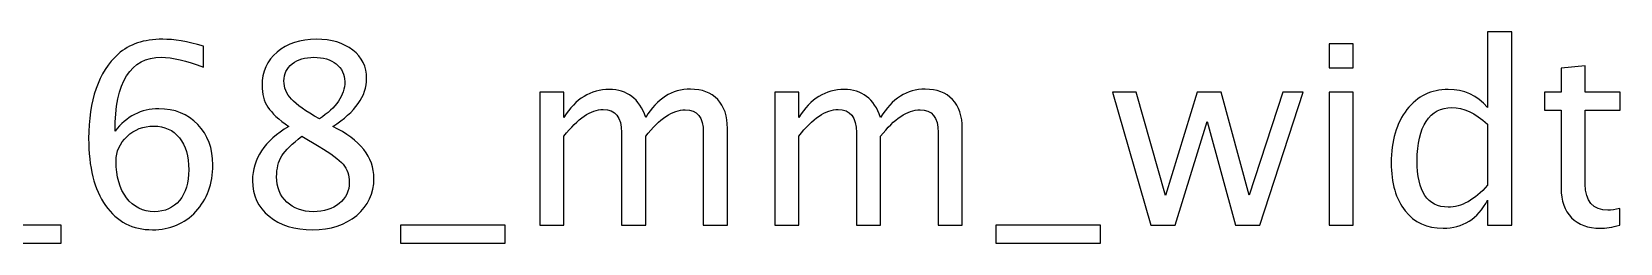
# Model space of a CAD drawing. Header units: centimetres. Extents: x -44 to 32.2, y -22.5 to 43.3.
# Drawn here: x 4.29 to 12.31, y 30.63 to 31.7 of the extents above; entities that cross this region are included whole.
import ezdxf

# ---------------------------------------------------------------- set-up
doc = ezdxf.new("R2010")
doc.units = ezdxf.units.CM
doc.header["$MEASUREMENT"] = 0
doc.layers.add('Layer 1', color=7, linetype='Continuous')

msp = doc.modelspace()

# ---------------------------------------------------------------- linework, layer by layer
at = {"layer": 'Layer 1'}
for points, knots in [([(11.64369, 30.71887), (11.64369, 30.71887), (11.64369, 30.84524), (11.64369, 30.84524), (11.64369, 30.84524), (11.59395, 30.75083), (11.51902, 30.70363), (11.4189, 30.70363), (11.4189, 30.70363), (11.33762, 30.70363), (11.2737, 30.73305), (11.22713, 30.79211), (11.22713, 30.79211), (11.18056, 30.85116), (11.15728, 30.93181), (11.15728, 31.03404), (11.15728, 31.03404), (11.15728, 31.1458), (11.18374, 31.23576), (11.23644, 31.30392), (11.23644, 31.30392), (11.28936, 31.37186), (11.35879, 31.40594), (11.44494, 31.40594), (11.44494, 31.40594), (11.52473, 31.40594), (11.5912, 31.37546), (11.64369, 31.31429), (11.64369, 31.31429), (11.64369, 31.31429), (11.64369, 31.69804), (11.64369, 31.69804), (11.64369, 31.69804), (11.64369, 31.69804), (11.76561, 31.69804), (11.76561, 31.69804), (11.76561, 31.69804), (11.76561, 31.69804), (11.76561, 30.71887), (11.76561, 30.71887), (11.76561, 30.71887), (11.76561, 30.71887), (11.64369, 30.71887), (11.64369, 30.71887)], [0, 0, 0, 0, 0.0833333, 0.0833333, 0.0833333, 0.0833333, 0.1666667, 0.1666667, 0.1666667, 0.1666667, 0.25, 0.25, 0.25, 0.25, 0.3333333, 0.3333333, 0.3333333, 0.3333333, 0.4166667, 0.4166667, 0.4166667, 0.4166667, 0.5, 0.5, 0.5, 0.5, 0.5833333, 0.5833333, 0.5833333, 0.5833333, 0.6666667, 0.6666667, 0.6666667, 0.6666667, 0.75, 0.75, 0.75, 0.75, 0.8333333, 0.8333333, 0.8333333, 0.8333333, 1, 1, 1, 1]), ([(4.71393, 31.1947), (4.77235, 31.27026), (4.8458, 31.30815), (4.93428, 31.30815), (4.93428, 31.30815), (5.0145, 31.30815), (5.08011, 31.28169), (5.13134, 31.22856), (5.13134, 31.22856), (5.18235, 31.17544), (5.20796, 31.10728), (5.20796, 31.02409), (5.20796, 31.02409), (5.20796, 30.92863), (5.17939, 30.8501), (5.12202, 30.78851), (5.12202, 30.78851), (5.06466, 30.72691), (4.99185, 30.69601), (4.90316, 30.69601), (4.90316, 30.69601), (4.80241, 30.69601), (4.72324, 30.73686), (4.66631, 30.81835), (4.66631, 30.81835), (4.60916, 30.90006), (4.58058, 31.01309), (4.58058, 31.15723), (4.58058, 31.15723), (4.58058, 31.35154), (4.63053, 31.49399), (4.73023, 31.58501), (4.73023, 31.58501), (4.78442, 31.63496), (4.85935, 31.65994), (4.95481, 31.65994), (4.95481, 31.65994), (5.01026, 31.65994), (5.07906, 31.64851), (5.16097, 31.62565), (5.16097, 31.62565), (5.16097, 31.62565), (5.16097, 31.51897), (5.16097, 31.51897), (5.16097, 31.51897), (5.0744, 31.55199), (5.00328, 31.5685), (4.9474, 31.5685), (4.9474, 31.5685), (4.79182, 31.5685), (4.71393, 31.44383), (4.71393, 31.1947)], [0, 0, 0, 0, 0.0714286, 0.0714286, 0.0714286, 0.0714286, 0.1428571, 0.1428571, 0.1428571, 0.1428571, 0.2142857, 0.2142857, 0.2142857, 0.2142857, 0.2857143, 0.2857143, 0.2857143, 0.2857143, 0.3571429, 0.3571429, 0.3571429, 0.3571429, 0.4285714, 0.4285714, 0.4285714, 0.4285714, 0.5, 0.5, 0.5, 0.5, 0.5714286, 0.5714286, 0.5714286, 0.5714286, 0.6428571, 0.6428571, 0.6428571, 0.6428571, 0.7142857, 0.7142857, 0.7142857, 0.7142857, 0.7857143, 0.7857143, 0.7857143, 0.7857143, 0.8571429, 0.8571429, 0.8571429, 0.8571429, 1, 1, 1, 1]), ([(5.59065, 31.21862), (5.54027, 31.25375), (5.50514, 31.28635), (5.48545, 31.31662), (5.48545, 31.31662), (5.46577, 31.34667), (5.45603, 31.38308), (5.45603, 31.42563), (5.45603, 31.42563), (5.45603, 31.49505), (5.48143, 31.55157), (5.53202, 31.59496), (5.53202, 31.59496), (5.58282, 31.63835), (5.64907, 31.65994), (5.73077, 31.65994), (5.73077, 31.65994), (5.80613, 31.65994), (5.8673, 31.64153), (5.91408, 31.6047), (5.91408, 31.6047), (5.96086, 31.56808), (5.98435, 31.52024), (5.98435, 31.46161), (5.98435, 31.46161), (5.98435, 31.37271), (5.92741, 31.29164), (5.81375, 31.21862), (5.81375, 31.21862), (5.95197, 31.15088), (6.02118, 31.06346), (6.02118, 30.95636), (6.02118, 30.95636), (6.02118, 30.87995), (5.99218, 30.81751), (5.9344, 30.76882), (5.9344, 30.76882), (5.87661, 30.72035), (5.80232, 30.69601), (5.7113, 30.69601), (5.7113, 30.69601), (5.6205, 30.69601), (5.54726, 30.71887), (5.49138, 30.76459), (5.49138, 30.76459), (5.43571, 30.8101), (5.40777, 30.87021), (5.40777, 30.94451), (5.40777, 30.94451), (5.40777, 31.05457), (5.46873, 31.1458), (5.59065, 31.21862)], [0, 0, 0, 0, 0.0714286, 0.0714286, 0.0714286, 0.0714286, 0.1428571, 0.1428571, 0.1428571, 0.1428571, 0.2142857, 0.2142857, 0.2142857, 0.2142857, 0.2857143, 0.2857143, 0.2857143, 0.2857143, 0.3571429, 0.3571429, 0.3571429, 0.3571429, 0.4285714, 0.4285714, 0.4285714, 0.4285714, 0.5, 0.5, 0.5, 0.5, 0.5714286, 0.5714286, 0.5714286, 0.5714286, 0.6428571, 0.6428571, 0.6428571, 0.6428571, 0.7142857, 0.7142857, 0.7142857, 0.7142857, 0.7857143, 0.7857143, 0.7857143, 0.7857143, 0.8571429, 0.8571429, 0.8571429, 0.8571429, 1, 1, 1, 1]), ([(10.84359, 31.51516), (10.84359, 31.51516), (10.84359, 31.63708), (10.84359, 31.63708), (10.84359, 31.63708), (10.84359, 31.63708), (10.96551, 31.63708), (10.96551, 31.63708), (10.96551, 31.63708), (10.96551, 31.63708), (10.96551, 31.51516), (10.96551, 31.51516), (10.96551, 31.51516), (10.96551, 31.51516), (10.84359, 31.51516), (10.84359, 31.51516)], [0, 0, 0, 0, 0.2, 0.2, 0.2, 0.2, 0.4, 0.4, 0.4, 0.4, 0.6, 0.6, 0.6, 0.6, 1, 1, 1, 1]), ([(5.74559, 31.25693), (5.8311, 31.31344), (5.87386, 31.3761), (5.87386, 31.44531), (5.87386, 31.44531), (5.87386, 31.48235), (5.85947, 31.51199), (5.83089, 31.53463), (5.83089, 31.53463), (5.80211, 31.55728), (5.76464, 31.5685), (5.71829, 31.5685), (5.71829, 31.5685), (5.67341, 31.5685), (5.63679, 31.55749), (5.60864, 31.53527), (5.60864, 31.53527), (5.58049, 31.51304), (5.56652, 31.48447), (5.56652, 31.44912), (5.56652, 31.44912), (5.56652, 31.41483), (5.57922, 31.38393), (5.60462, 31.35641), (5.60462, 31.35641), (5.63002, 31.32911), (5.67701, 31.29587), (5.74559, 31.25693)], [0, 0, 0, 0, 0.125, 0.125, 0.125, 0.125, 0.25, 0.25, 0.25, 0.25, 0.375, 0.375, 0.375, 0.375, 0.5, 0.5, 0.5, 0.5, 0.625, 0.625, 0.625, 0.625, 0.75, 0.75, 0.75, 0.75, 1, 1, 1, 1]), ([(12.31086, 30.71908), (12.27318, 30.70871), (12.24038, 30.70363), (12.21265, 30.70363), (12.21265, 30.70363), (12.15042, 30.70363), (12.10195, 30.72141), (12.06723, 30.75697), (12.06723, 30.75697), (12.03231, 30.79253), (12.01495, 30.84185), (12.01495, 30.90514), (12.01495, 30.90514), (12.01495, 30.90514), (12.01495, 31.30053), (12.01495, 31.30053), (12.01495, 31.30053), (12.01495, 31.30053), (11.93071, 31.30053), (11.93071, 31.30053), (11.93071, 31.30053), (11.93071, 31.30053), (11.93071, 31.39197), (11.93071, 31.39197), (11.93071, 31.39197), (11.93071, 31.39197), (12.01495, 31.39197), (12.01495, 31.39197), (12.01495, 31.39197), (12.01495, 31.39197), (12.01495, 31.51368), (12.01495, 31.51368), (12.01495, 31.51368), (12.01495, 31.51368), (12.13687, 31.52532), (12.13687, 31.52532), (12.13687, 31.52532), (12.13687, 31.52532), (12.13687, 31.39197), (12.13687, 31.39197), (12.13687, 31.39197), (12.13687, 31.39197), (12.3134, 31.39197), (12.3134, 31.39197), (12.3134, 31.39197), (12.3134, 31.39197), (12.3134, 31.30053), (12.3134, 31.30053), (12.3134, 31.30053), (12.3134, 31.30053), (12.13687, 31.30053), (12.13687, 31.30053), (12.13687, 31.30053), (12.13687, 31.30053), (12.13687, 30.92715), (12.13687, 30.92715), (12.13687, 30.92715), (12.13687, 30.8391), (12.17518, 30.79507), (12.25159, 30.79507), (12.25159, 30.79507), (12.26789, 30.79507), (12.28758, 30.79782), (12.31086, 30.80311), (12.31086, 30.80311), (12.31086, 30.80311), (12.31086, 30.71908), (12.31086, 30.71908)], [0, 0, 0, 0, 0.0555556, 0.0555556, 0.0555556, 0.0555556, 0.1111111, 0.1111111, 0.1111111, 0.1111111, 0.1666667, 0.1666667, 0.1666667, 0.1666667, 0.2222222, 0.2222222, 0.2222222, 0.2222222, 0.2777778, 0.2777778, 0.2777778, 0.2777778, 0.3333333, 0.3333333, 0.3333333, 0.3333333, 0.3888889, 0.3888889, 0.3888889, 0.3888889, 0.4444444, 0.4444444, 0.4444444, 0.4444444, 0.5, 0.5, 0.5, 0.5, 0.5555556, 0.5555556, 0.5555556, 0.5555556, 0.6111111, 0.6111111, 0.6111111, 0.6111111, 0.6666667, 0.6666667, 0.6666667, 0.6666667, 0.7222222, 0.7222222, 0.7222222, 0.7222222, 0.7777778, 0.7777778, 0.7777778, 0.7777778, 0.8333333, 0.8333333, 0.8333333, 0.8333333, 0.8888889, 0.8888889, 0.8888889, 0.8888889, 1, 1, 1, 1]), ([(6.85853, 30.71887), (6.85853, 30.71887), (6.85853, 31.39197), (6.85853, 31.39197), (6.85853, 31.39197), (6.85853, 31.39197), (6.98045, 31.39197), (6.98045, 31.39197), (6.98045, 31.39197), (6.98045, 31.39197), (6.98045, 31.26476), (6.98045, 31.26476), (6.98045, 31.26476), (7.03993, 31.35895), (7.11613, 31.40594), (7.20947, 31.40594), (7.20947, 31.40594), (7.29943, 31.40594), (7.3606, 31.35895), (7.3932, 31.26476), (7.3932, 31.26476), (7.45099, 31.3598), (7.52634, 31.40721), (7.61884, 31.40721), (7.61884, 31.40721), (7.67789, 31.40721), (7.72382, 31.38985), (7.75663, 31.35493), (7.75663, 31.35493), (7.78944, 31.32), (7.80595, 31.27111), (7.80595, 31.20824), (7.80595, 31.20824), (7.80595, 31.20824), (7.80595, 30.71887), (7.80595, 30.71887), (7.80595, 30.71887), (7.80595, 30.71887), (7.68403, 30.71887), (7.68403, 30.71887), (7.68403, 30.71887), (7.68403, 30.71887), (7.68403, 31.18814), (7.68403, 31.18814), (7.68403, 31.18814), (7.68403, 31.26476), (7.65355, 31.30307), (7.59259, 31.30307), (7.59259, 31.30307), (7.5293, 31.30307), (7.46284, 31.25841), (7.3932, 31.16887), (7.3932, 31.16887), (7.3932, 31.16887), (7.3932, 30.71887), (7.3932, 30.71887), (7.3932, 30.71887), (7.3932, 30.71887), (7.27128, 30.71887), (7.27128, 30.71887), (7.27128, 30.71887), (7.27128, 30.71887), (7.27128, 31.18856), (7.27128, 31.18856), (7.27128, 31.18856), (7.27128, 31.26582), (7.24038, 31.30434), (7.17836, 31.30434), (7.17836, 31.30434), (7.11676, 31.30434), (7.05072, 31.25947), (6.98045, 31.16951), (6.98045, 31.16951), (6.98045, 31.16951), (6.98045, 30.71887), (6.98045, 30.71887), (6.98045, 30.71887), (6.98045, 30.71887), (6.85853, 30.71887), (6.85853, 30.71887)], [0, 0, 0, 0, 0.047619, 0.047619, 0.047619, 0.047619, 0.0952381, 0.0952381, 0.0952381, 0.0952381, 0.1428571, 0.1428571, 0.1428571, 0.1428571, 0.1904762, 0.1904762, 0.1904762, 0.1904762, 0.2380952, 0.2380952, 0.2380952, 0.2380952, 0.2857143, 0.2857143, 0.2857143, 0.2857143, 0.3333333, 0.3333333, 0.3333333, 0.3333333, 0.3809524, 0.3809524, 0.3809524, 0.3809524, 0.4285714, 0.4285714, 0.4285714, 0.4285714, 0.4761905, 0.4761905, 0.4761905, 0.4761905, 0.5238095, 0.5238095, 0.5238095, 0.5238095, 0.5714286, 0.5714286, 0.5714286, 0.5714286, 0.6190476, 0.6190476, 0.6190476, 0.6190476, 0.6666667, 0.6666667, 0.6666667, 0.6666667, 0.7142857, 0.7142857, 0.7142857, 0.7142857, 0.7619048, 0.7619048, 0.7619048, 0.7619048, 0.8095238, 0.8095238, 0.8095238, 0.8095238, 0.8571429, 0.8571429, 0.8571429, 0.8571429, 0.9047619, 0.9047619, 0.9047619, 0.9047619, 1, 1, 1, 1]), ([(8.04429, 30.71887), (8.04429, 30.71887), (8.04429, 31.39197), (8.04429, 31.39197), (8.04429, 31.39197), (8.04429, 31.39197), (8.16621, 31.39197), (8.16621, 31.39197), (8.16621, 31.39197), (8.16621, 31.39197), (8.16621, 31.26476), (8.16621, 31.26476), (8.16621, 31.26476), (8.22569, 31.35895), (8.30189, 31.40594), (8.39523, 31.40594), (8.39523, 31.40594), (8.48519, 31.40594), (8.54636, 31.35895), (8.57896, 31.26476), (8.57896, 31.26476), (8.63675, 31.3598), (8.7121, 31.40721), (8.8046, 31.40721), (8.8046, 31.40721), (8.86365, 31.40721), (8.90958, 31.38985), (8.94239, 31.35493), (8.94239, 31.35493), (8.9752, 31.32), (8.99171, 31.27111), (8.99171, 31.20824), (8.99171, 31.20824), (8.99171, 31.20824), (8.99171, 30.71887), (8.99171, 30.71887), (8.99171, 30.71887), (8.99171, 30.71887), (8.86979, 30.71887), (8.86979, 30.71887), (8.86979, 30.71887), (8.86979, 30.71887), (8.86979, 31.18814), (8.86979, 31.18814), (8.86979, 31.18814), (8.86979, 31.26476), (8.83931, 31.30307), (8.77835, 31.30307), (8.77835, 31.30307), (8.71506, 31.30307), (8.6486, 31.25841), (8.57896, 31.16887), (8.57896, 31.16887), (8.57896, 31.16887), (8.57896, 30.71887), (8.57896, 30.71887), (8.57896, 30.71887), (8.57896, 30.71887), (8.45704, 30.71887), (8.45704, 30.71887), (8.45704, 30.71887), (8.45704, 30.71887), (8.45704, 31.18856), (8.45704, 31.18856), (8.45704, 31.18856), (8.45704, 31.26582), (8.42614, 31.30434), (8.36412, 31.30434), (8.36412, 31.30434), (8.30252, 31.30434), (8.23648, 31.25947), (8.16621, 31.16951), (8.16621, 31.16951), (8.16621, 31.16951), (8.16621, 30.71887), (8.16621, 30.71887), (8.16621, 30.71887), (8.16621, 30.71887), (8.04429, 30.71887), (8.04429, 30.71887)], [0, 0, 0, 0, 0.047619, 0.047619, 0.047619, 0.047619, 0.0952381, 0.0952381, 0.0952381, 0.0952381, 0.1428571, 0.1428571, 0.1428571, 0.1428571, 0.1904762, 0.1904762, 0.1904762, 0.1904762, 0.2380952, 0.2380952, 0.2380952, 0.2380952, 0.2857143, 0.2857143, 0.2857143, 0.2857143, 0.3333333, 0.3333333, 0.3333333, 0.3333333, 0.3809524, 0.3809524, 0.3809524, 0.3809524, 0.4285714, 0.4285714, 0.4285714, 0.4285714, 0.4761905, 0.4761905, 0.4761905, 0.4761905, 0.5238095, 0.5238095, 0.5238095, 0.5238095, 0.5714286, 0.5714286, 0.5714286, 0.5714286, 0.6190476, 0.6190476, 0.6190476, 0.6190476, 0.6666667, 0.6666667, 0.6666667, 0.6666667, 0.7142857, 0.7142857, 0.7142857, 0.7142857, 0.7619048, 0.7619048, 0.7619048, 0.7619048, 0.8095238, 0.8095238, 0.8095238, 0.8095238, 0.8571429, 0.8571429, 0.8571429, 0.8571429, 0.9047619, 0.9047619, 0.9047619, 0.9047619, 1, 1, 1, 1]), ([(9.94379, 30.71887), (9.94379, 30.71887), (9.75075, 31.39197), (9.75075, 31.39197), (9.75075, 31.39197), (9.75075, 31.39197), (9.86971, 31.39197), (9.86971, 31.39197), (9.86971, 31.39197), (9.86971, 31.39197), (10.01766, 30.86937), (10.01766, 30.86937), (10.01766, 30.86937), (10.01766, 30.86937), (10.17726, 31.39197), (10.17726, 31.39197), (10.17726, 31.39197), (10.17726, 31.39197), (10.29918, 31.39197), (10.29918, 31.39197), (10.29918, 31.39197), (10.29918, 31.39197), (10.43951, 30.87021), (10.43951, 30.87021), (10.43951, 30.87021), (10.43951, 30.87021), (10.60927, 31.39197), (10.60927, 31.39197), (10.60927, 31.39197), (10.60927, 31.39197), (10.71341, 31.39197), (10.71341, 31.39197), (10.71341, 31.39197), (10.71341, 31.39197), (10.4937, 30.71887), (10.4937, 30.71887), (10.4937, 30.71887), (10.4937, 30.71887), (10.37178, 30.71887), (10.37178, 30.71887), (10.37178, 30.71887), (10.37178, 30.71887), (10.22742, 31.2438), (10.22742, 31.2438), (10.22742, 31.2438), (10.22742, 31.2438), (10.06571, 30.71887), (10.06571, 30.71887), (10.06571, 30.71887), (10.06571, 30.71887), (9.94379, 30.71887), (9.94379, 30.71887)], [0, 0, 0, 0, 0.0714286, 0.0714286, 0.0714286, 0.0714286, 0.1428571, 0.1428571, 0.1428571, 0.1428571, 0.2142857, 0.2142857, 0.2142857, 0.2142857, 0.2857143, 0.2857143, 0.2857143, 0.2857143, 0.3571429, 0.3571429, 0.3571429, 0.3571429, 0.4285714, 0.4285714, 0.4285714, 0.4285714, 0.5, 0.5, 0.5, 0.5, 0.5714286, 0.5714286, 0.5714286, 0.5714286, 0.6428571, 0.6428571, 0.6428571, 0.6428571, 0.7142857, 0.7142857, 0.7142857, 0.7142857, 0.7857143, 0.7857143, 0.7857143, 0.7857143, 0.8571429, 0.8571429, 0.8571429, 0.8571429, 1, 1, 1, 1]), ([(10.84359, 30.71887), (10.84359, 30.71887), (10.84359, 31.39197), (10.84359, 31.39197), (10.84359, 31.39197), (10.84359, 31.39197), (10.96551, 31.39197), (10.96551, 31.39197), (10.96551, 31.39197), (10.96551, 31.39197), (10.96551, 30.71887), (10.96551, 30.71887), (10.96551, 30.71887), (10.96551, 30.71887), (10.84359, 30.71887), (10.84359, 30.71887)], [0, 0, 0, 0, 0.2, 0.2, 0.2, 0.2, 0.4, 0.4, 0.4, 0.4, 0.6, 0.6, 0.6, 0.6, 1, 1, 1, 1]), ([(11.64369, 31.23089), (11.5804, 31.28656), (11.5205, 31.3145), (11.46377, 31.3145), (11.46377, 31.3145), (11.40789, 31.3145), (11.36471, 31.29122), (11.33402, 31.24444), (11.33402, 31.24444), (11.30333, 31.19787), (11.28809, 31.13183), (11.28809, 31.04632), (11.28809, 31.04632), (11.28809, 30.88905), (11.34016, 30.81031), (11.44451, 30.81031), (11.44451, 30.81031), (11.51225, 30.81031), (11.57871, 30.84735), (11.64369, 30.92122), (11.64369, 30.92122), (11.64369, 30.92122), (11.64369, 31.23089), (11.64369, 31.23089)], [0, 0, 0, 0, 0.1428571, 0.1428571, 0.1428571, 0.1428571, 0.2857143, 0.2857143, 0.2857143, 0.2857143, 0.4285714, 0.4285714, 0.4285714, 0.4285714, 0.5714286, 0.5714286, 0.5714286, 0.5714286, 0.7142857, 0.7142857, 0.7142857, 0.7142857, 1, 1, 1, 1]), ([(5.08604, 30.99996), (5.08604, 31.06791), (5.07038, 31.12167), (5.03884, 31.16125), (5.03884, 31.16125), (5.0073, 31.20084), (4.96412, 31.22052), (4.9093, 31.22052), (4.9093, 31.22052), (4.85702, 31.22052), (4.81236, 31.20316), (4.7751, 31.16824), (4.7751, 31.16824), (4.73764, 31.13353), (4.71901, 31.09162), (4.71901, 31.04272), (4.71901, 31.04272), (4.71901, 30.96567), (4.73679, 30.90387), (4.77214, 30.8573), (4.77214, 30.8573), (4.8077, 30.81073), (4.85469, 30.78745), (4.91311, 30.78745), (4.91311, 30.78745), (4.96624, 30.78745), (5.00836, 30.8065), (5.03947, 30.8446), (5.03947, 30.8446), (5.07059, 30.8827), (5.08604, 30.93456), (5.08604, 30.99996)], [0, 0, 0, 0, 0.1111111, 0.1111111, 0.1111111, 0.1111111, 0.2222222, 0.2222222, 0.2222222, 0.2222222, 0.3333333, 0.3333333, 0.3333333, 0.3333333, 0.4444444, 0.4444444, 0.4444444, 0.4444444, 0.5555556, 0.5555556, 0.5555556, 0.5555556, 0.6666667, 0.6666667, 0.6666667, 0.6666667, 0.7777778, 0.7777778, 0.7777778, 0.7777778, 1, 1, 1, 1]), ([(5.65711, 31.16909), (5.60758, 31.13099), (5.57393, 31.09775), (5.55615, 31.06939), (5.55615, 31.06939), (5.53858, 31.04103), (5.52969, 31.00589), (5.52969, 30.96356), (5.52969, 30.96356), (5.52969, 30.91106), (5.54662, 30.86852), (5.5807, 30.83613), (5.5807, 30.83613), (5.61478, 30.80375), (5.65944, 30.78745), (5.71511, 30.78745), (5.71511, 30.78745), (5.76866, 30.78745), (5.81227, 30.80121), (5.84592, 30.82894), (5.84592, 30.82894), (5.87979, 30.85667), (5.89672, 30.89265), (5.89672, 30.93689), (5.89672, 30.93689), (5.89672, 30.97245), (5.88635, 31.00272), (5.86539, 31.02727), (5.86539, 31.02727), (5.84444, 31.05182), (5.80401, 31.08188), (5.74411, 31.11744), (5.74411, 31.11744), (5.74411, 31.11744), (5.65711, 31.16909), (5.65711, 31.16909)], [0, 0, 0, 0, 0.1, 0.1, 0.1, 0.1, 0.2, 0.2, 0.2, 0.2, 0.3, 0.3, 0.3, 0.3, 0.4, 0.4, 0.4, 0.4, 0.5, 0.5, 0.5, 0.5, 0.6, 0.6, 0.6, 0.6, 0.7, 0.7, 0.7, 0.7, 0.8, 0.8, 0.8, 0.8, 1, 1, 1, 1]), ([(3.91383, 30.62743), (3.91383, 30.62743), (3.91383, 30.71887), (3.91383, 30.71887), (3.91383, 30.71887), (3.91383, 30.71887), (4.44215, 30.71887), (4.44215, 30.71887), (4.44215, 30.71887), (4.44215, 30.71887), (4.44215, 30.62743), (4.44215, 30.62743), (4.44215, 30.62743), (4.44215, 30.62743), (3.91383, 30.62743), (3.91383, 30.62743)], [0, 0, 0, 0, 0.2, 0.2, 0.2, 0.2, 0.4, 0.4, 0.4, 0.4, 0.6, 0.6, 0.6, 0.6, 1, 1, 1, 1]), ([(6.15495, 30.62743), (6.15495, 30.62743), (6.15495, 30.71887), (6.15495, 30.71887), (6.15495, 30.71887), (6.15495, 30.71887), (6.68327, 30.71887), (6.68327, 30.71887), (6.68327, 30.71887), (6.68327, 30.71887), (6.68327, 30.62743), (6.68327, 30.62743), (6.68327, 30.62743), (6.68327, 30.62743), (6.15495, 30.62743), (6.15495, 30.62743)], [0, 0, 0, 0, 0.2, 0.2, 0.2, 0.2, 0.4, 0.4, 0.4, 0.4, 0.6, 0.6, 0.6, 0.6, 1, 1, 1, 1]), ([(9.16147, 30.62743), (9.16147, 30.62743), (9.16147, 30.71887), (9.16147, 30.71887), (9.16147, 30.71887), (9.16147, 30.71887), (9.68979, 30.71887), (9.68979, 30.71887), (9.68979, 30.71887), (9.68979, 30.71887), (9.68979, 30.62743), (9.68979, 30.62743), (9.68979, 30.62743), (9.68979, 30.62743), (9.16147, 30.62743), (9.16147, 30.62743)], [0, 0, 0, 0, 0.2, 0.2, 0.2, 0.2, 0.4, 0.4, 0.4, 0.4, 0.6, 0.6, 0.6, 0.6, 1, 1, 1, 1])]:
    msp.add_open_spline(points, degree=3, knots=knots, dxfattribs=at)

doc.saveas('drawing.dxf')
